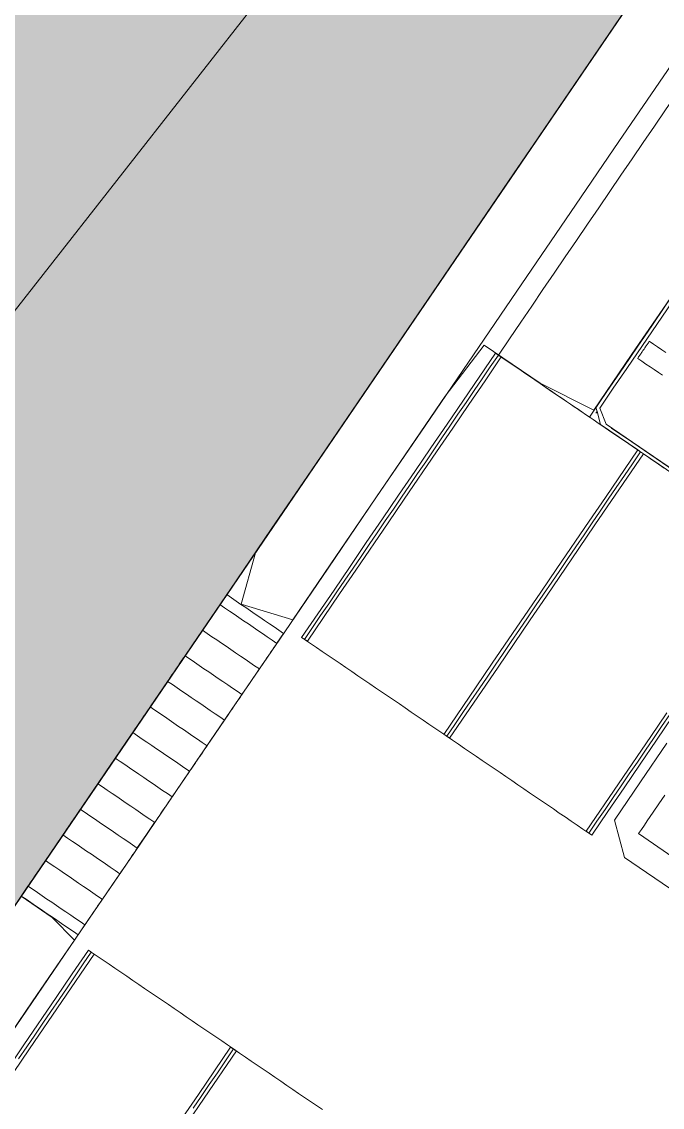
# Model space of a CAD drawing. Header units: millimetres. Extents: x -31757 to 121236, y -27283 to 63658.
# Drawn here: x 20179 to 29485, y 19997 to 35771 of the extents above; entities that cross this region are included whole.
import ezdxf

# ---------------------------------------------------------------- set-up
doc = ezdxf.new("R2010")
doc.units = ezdxf.units.MM
for name, color, linetype, lineweight in [('10_見えがかり', 7, 'Continuous', 13), ('11_見えがかり（家具）', 8, 'Continuous', 9), ('30_敷地・外構', 8, 'Continuous', 9)]:
    doc.layers.add(name, color=color, linetype=linetype, lineweight=lineweight)

msp = doc.modelspace()

# ---------------------------------------------------------------- hatches: boundary and pattern name
at = {"layer": '30_敷地・外構'}
for points in [[(76237, 56906), (43237, 56910), (13241, 12904), (13241, 12689), (8535, 3143), (7508, 600), (600, 600), (600, 6600), (3132, 6878), (4651, 9733), (7846, 15113), (9591, 17889), (15132, 25269), (23701, 36199), (24022, 37246), (24920, 38564), (24512, 38842), (24533, 38911), (22109, 41084), (34079, 57232), (31966, 58800), (76237, 58800)], [(13241, 12904), (13242, 907), (600, 908), (600, 58800), (83500, 58800), (83500, 903), (76239, 903), (76243, 56906), (43237, 56910)]]:
    msp.add_hatch(color=8, dxfattribs=at).paths.add_polyline_path(points)

# ---------------------------------------------------------------- linework, layer by layer
at = {"layer": '10_見えがかり'}
for points in [[(26895, 32927), (27449, 33739), (28002, 34551), (28556, 35363), (29110, 36176)], [(31923, 35827), (31813, 34999), (31259, 34187), (30706, 33375), (30152, 32563), (29598, 31750), (29045, 30938), (28491, 30126), (27709, 30517), (26897, 31071), (26330, 30329), (24669, 27892), (24116, 27080), (23365, 27306), (23573, 28053), (24127, 28865), (24681, 29677), (26895, 32927)], [(29129, 29550), (28589, 29918), (28538, 30105), (28522, 30083), (28537, 30106), (28522, 30164), (28926, 30757), (29128, 31054), (29331, 31351), (29533, 31647), (29938, 32241), (30140, 32538), (30342, 32835), (30544, 33131), (30747, 33428), (30949, 33725), (31151, 34022), (31354, 34318), (31556, 34615), (31758, 34912), (31960, 35209), (32164, 35425)], [(30143, 28966), (30118, 28936), (29251, 29527), (28962, 29724), (28672, 29921), (28576, 30155), (28773, 30444), (28970, 30733), (29561, 31600), (29758, 31889), (30349, 32756), (30546, 33045), (31137, 33912)], [(27083, 30942), (27090, 30937), (27097, 30932), (27111, 30923), (27117, 30918), (27124, 30914), (27145, 30900), (26910, 30555), (26676, 30211), (26441, 29867), (26206, 29522), (25737, 28834), (25502, 28490), (25033, 27801), (24798, 27457), (24564, 27112), (24329, 26768), (24246, 26824), (24716, 27513), (24950, 27857), (25185, 28202), (25420, 28546), (25654, 28890), (25889, 29234), (26124, 29579), (26358, 29923), (27062, 30956), (27083, 30942)], [(28747, 29868), (28746, 29867), (29042, 29664), (29933, 29058), (30073, 28906), (29776, 29109), (29212, 29493)], [(29176, 29515), (29183, 29510), (29211, 29492), (28507, 28459), (28272, 28114), (27803, 27426), (27568, 27082), (27333, 26737), (27099, 26393), (26395, 25360), (26381, 25369), (26374, 25374), (26367, 25379), (26347, 25393), (26340, 25398), (26333, 25402), (26326, 25407), (26312, 25416), (26781, 26105), (27016, 26449), (27720, 27482), (27955, 27826), (28424, 28515), (28659, 28859), (29128, 29548), (29176, 29515)], [(23161, 27446), (23569, 28045)], [(22953, 27146), (22974, 27177), (22995, 27208), (23016, 27239), (23037, 27270), (23059, 27301), (23127, 27254), (23196, 27207), (23265, 27160), (23403, 27067), (23472, 27020), (23541, 26973), (23609, 26926), (23678, 26879), (23747, 26832), (23816, 26785), (23885, 26738), (23864, 26707), (23843, 26676), (23821, 26645), (23800, 26614), (23779, 26583), (23758, 26552), (23737, 26521), (23716, 26490), (23695, 26459), (23674, 26428), (23653, 26397), (23631, 26366), (23563, 26413), (23494, 26460), (23425, 26507), (23356, 26554), (23287, 26601), (23218, 26648), (23149, 26695), (23081, 26742), (23012, 26789), (22943, 26835), (22874, 26882), (22805, 26929), (22826, 26960), (22847, 26991), (22868, 27022), (22890, 27053), (22911, 27084), (22953, 27146)], [(23060, 27303), (23157, 27446), (23226, 27399), (23295, 27352), (23364, 27305), (23433, 27258), (23501, 27211), (23570, 27164), (23639, 27117), (23708, 27070), (23777, 27023), (23846, 26976), (23915, 26930), (23983, 26883), (23886, 26740)], [(22553, 26559), (22660, 26716), (22804, 26928)], [(22425, 26372), (22446, 26403), (22467, 26434), (22488, 26465), (22531, 26527), (22552, 26558), (22689, 26464), (22758, 26417), (22827, 26370), (22896, 26323), (22965, 26276), (23034, 26229), (23103, 26182), (23171, 26135), (23240, 26088), (23309, 26041), (23378, 25994), (23357, 25963), (23336, 25932), (23315, 25901), (23293, 25870), (23272, 25839), (23251, 25808), (23230, 25777), (23209, 25746), (23188, 25715), (23167, 25684), (23146, 25653), (23124, 25622), (23056, 25669), (22987, 25716), (22918, 25763), (22849, 25810), (22780, 25857), (22711, 25904), (22642, 25951), (22574, 25998), (22505, 26045), (22436, 26092), (22367, 26139), (22298, 26186), (22319, 26217), (22362, 26279), (22383, 26310), (22404, 26341), (22425, 26372)], [(23630, 26364), (23486, 26153), (23379, 25996)], [(22046, 25815), (22297, 26184)], [(21897, 25597), (21918, 25628), (21939, 25659), (21960, 25690), (21981, 25721), (22024, 25783), (22045, 25814), (22114, 25767), (22251, 25673), (22320, 25626), (22389, 25579), (22458, 25532), (22527, 25485), (22596, 25438), (22664, 25391), (22733, 25344), (22802, 25298), (22871, 25251), (22829, 25189), (22808, 25158), (22765, 25096), (22744, 25065), (22723, 25034), (22702, 25003), (22660, 24941), (22639, 24910), (22618, 24879), (22549, 24926), (22480, 24973), (22411, 25020), (22273, 25113), (22204, 25160), (22136, 25207), (22067, 25254), (21998, 25301), (21929, 25348), (21791, 25442), (21834, 25504), (21855, 25535), (21876, 25566), (21897, 25597)], [(29634, 25673), (29399, 25329), (29164, 24985), (28930, 24641), (28695, 24296), (28460, 23952), (28447, 23961), (28440, 23966), (28433, 23971), (28426, 23975), (28405, 23990), (28399, 23994), (28392, 23999), (28378, 24008), (28847, 24697), (29317, 25385), (29551, 25730)], [(23123, 25621), (22988, 25423), (22872, 25252)], [(21539, 25072), (21665, 25256), (21790, 25440)], [(21411, 24884), (21432, 24915), (21453, 24946), (21474, 24977), (21496, 25008), (21517, 25039), (21538, 25070), (21607, 25023), (21676, 24976), (21744, 24929), (21882, 24835), (21951, 24789), (22020, 24742), (22089, 24695), (22158, 24648), (22226, 24601), (22295, 24554), (22364, 24507), (22343, 24476), (22322, 24445), (22301, 24414), (22280, 24383), (22259, 24352), (22216, 24290), (22195, 24259), (22174, 24228), (22153, 24197), (22132, 24166), (22111, 24135), (22042, 24182), (21973, 24229), (21835, 24323), (21766, 24370), (21698, 24417), (21629, 24464), (21560, 24511), (21491, 24558), (21422, 24604), (21353, 24651), (21284, 24698), (21306, 24729), (21327, 24760), (21348, 24791), (21369, 24822), (21390, 24853), (21411, 24884)], [(22616, 24877), (22491, 24693), (22365, 24509)], [(21032, 24328), (21167, 24526), (21283, 24697)], [(20904, 24141), (20925, 24172), (20946, 24203), (20968, 24234), (20989, 24265), (21010, 24295), (21031, 24326), (21100, 24280), (21169, 24233), (21238, 24186), (21306, 24139), (21513, 23998), (21582, 23951), (21651, 23904), (21720, 23857), (21788, 23810), (21857, 23763), (21836, 23732), (21815, 23701), (21794, 23670), (21773, 23639), (21752, 23608), (21731, 23577), (21709, 23546), (21646, 23453), (21625, 23422), (21604, 23391), (21535, 23438), (21466, 23485), (21397, 23532), (21260, 23626), (21191, 23673), (21122, 23720), (21053, 23767), (20984, 23814), (20915, 23861), (20846, 23908), (20777, 23955), (20799, 23986), (20820, 24017), (20841, 24048), (20862, 24079), (20883, 24110), (20904, 24141)], [(22110, 24133), (21993, 23963), (21858, 23765)], [(20525, 23584), (20670, 23796), (20776, 23953)], [(20376, 23366), (20397, 23397), (20418, 23428), (20440, 23459), (20482, 23521), (20503, 23552), (20524, 23583), (20593, 23536), (20662, 23489), (20731, 23442), (20799, 23395), (20868, 23348), (20937, 23301), (21006, 23254), (21075, 23207), (21144, 23160), (21213, 23113), (21281, 23067), (21350, 23020), (21329, 22989), (21308, 22958), (21287, 22927), (21266, 22896), (21245, 22865), (21224, 22834), (21203, 22803), (21181, 22772), (21160, 22741), (21139, 22710), (21118, 22679), (21097, 22648), (21028, 22695), (20959, 22742), (20890, 22789), (20821, 22835), (20753, 22882), (20615, 22976), (20546, 23023), (20477, 23070), (20408, 23117), (20271, 23211), (20292, 23242), (20313, 23273), (20334, 23304), (20355, 23335), (20376, 23366)], [(21603, 23390), (21496, 23233), (21351, 23021)], [(21096, 22646), (20998, 22503), (20929, 22550), (20792, 22644), (20723, 22691), (20654, 22738), (20585, 22785), (20516, 22832), (20447, 22879), (20379, 22926), (20310, 22972), (20241, 23019), (20172, 23066), (20269, 23209)], [(20173, 23064), (20622, 22757), (20944, 22427), (20637, 21977), (20331, 21528), (20025, 21078), (19718, 20629), (19412, 20179), (19106, 19730), (18799, 19280), (18493, 18831), (17880, 17932), (17574, 17482), (17267, 17033), (16961, 16583), (16654, 16134), (16348, 15684), (16042, 15235), (15735, 14785), (15429, 14336), (15123, 13886), (14816, 13437), (14510, 12987), (14009, 12905)], [(19975, 20558), (20210, 20903), (20679, 21591), (20914, 21935), (21149, 22280), (21162, 22270)], [(21162, 22270), (21169, 22266), (21176, 22261), (21183, 22256), (21190, 22252), (21231, 22223), (20293, 20846), (20058, 20502)], [(22510, 19839), (22745, 20183), (23214, 20872), (23221, 20867), (23228, 20862)], [(23228, 20862), (23242, 20853), (23249, 20848), (23256, 20844), (23263, 20839), (23269, 20834), (23276, 20829), (23283, 20825), (23290, 20820), (23297, 20815), (22828, 20127), (22593, 19782)]]:
    msp.add_lwpolyline(points, dxfattribs=at)
at = {"layer": '11_見えがかり（家具）'}
for points in [[(29436, 24407), (29478, 24469), (29520, 24530)], [(29781, 23536), (29140, 23973), (29182, 24035), (29225, 24097), (29267, 24159), (29309, 24221), (29351, 24283), (29436, 24407)]]:
    msp.add_lwpolyline(points, dxfattribs=at)
at = {"layer": '30_敷地・外構'}
for points in [[(76237, 56906), (43237, 56910), (13241, 12904), (13241, 12689), (8535, 3143), (7508, 600), (600, 600), (600, 6600), (3132, 6878), (4651, 9733), (7846, 15113), (9591, 17889), (15132, 25269), (23701, 36199), (24022, 37246), (24920, 38564), (24512, 38842), (24533, 38911), (22109, 41084), (34079, 57232), (31966, 58800), (76237, 58800), (76237, 56906)], [(13241, 12904), (13242, 907), (600, 908), (600, 58800), (83500, 58800), (83500, 903), (76239, 903), (76243, 56906), (43237, 56910), (13241, 12904)], [(76240, 56903), (76236, 900), (13245, 904), (13244, 12903), (43238, 56907), (76240, 56903)], [(19581, 22199), (20285, 23232), (20989, 24265), (21693, 25297), (22397, 26330), (23101, 27363), (23805, 28396), (24509, 29429), (25213, 30462), (25917, 31495), (26621, 32528), (27325, 33560), (28029, 34593), (28733, 35626), (29437, 36659)], [(30263, 36096), (29559, 35063), (28855, 34030), (28151, 32997), (27447, 31964), (26743, 30931), (26039, 29899), (25335, 28866), (24631, 27833), (23927, 26800), (23223, 25767), (22519, 24734), (21815, 23701), (21111, 22668), (20407, 21636), (19703, 20603)], [(27104, 30928), (27266, 31165), (27428, 31403), (27589, 31640), (27751, 31878), (27913, 32116), (28075, 32353), (28237, 32591), (28399, 32828), (28561, 33066), (28723, 33303), (28885, 33541), (29047, 33779), (29209, 34016), (29371, 34254), (29533, 34491), (29695, 34729), (29856, 34966), (30018, 35204), (30180, 35441), (30342, 35679), (30504, 35917)], [(29559, 31690), (29397, 31452), (29235, 31214), (29074, 30977), (28912, 30739), (28750, 30502), (28588, 30264), (28426, 30027), (28371, 30064), (28316, 30102), (28261, 30139), (28205, 30177), (28150, 30214), (28095, 30252), (28040, 30289), (27985, 30327), (27930, 30365), (27875, 30402), (27820, 30440), (27765, 30477), (27710, 30515), (27655, 30552), (27600, 30590), (27544, 30627), (27489, 30665), (27434, 30702), (27379, 30740), (27324, 30778), (27269, 30815), (27214, 30853), (27159, 30890), (27104, 30928)], [(29128, 30879), (29135, 30890), (29142, 30900), (29149, 30910), (29156, 30921), (29163, 30931), (29170, 30941), (29177, 30952), (29184, 30962), (29191, 30972), (29198, 30983), (29205, 30993), (29212, 31003), (29220, 31014), (29227, 31024), (29234, 31034), (29241, 31045), (29248, 31055), (29255, 31065), (29262, 31075), (29269, 31086), (29276, 31096), (29283, 31106), (29290, 31117), (29297, 31127), (29357, 31086), (29417, 31045), (29478, 31004), (29538, 30963)], [(24288, 26796), (24405, 26968), (24522, 27141), (24640, 27313), (24757, 27485), (24874, 27657), (24992, 27829), (25109, 28001), (25226, 28173), (25344, 28346), (25461, 28518), (25578, 28690), (25696, 28862), (25813, 29034), (25930, 29206), (26048, 29378), (26165, 29551), (26282, 29723), (26400, 29895), (26517, 30067), (26634, 30239), (26752, 30411), (26869, 30583), (26986, 30756), (27104, 30928), (27190, 30869), (27276, 30810), (27362, 30752), (27448, 30693), (27534, 30634), (27620, 30576), (27706, 30517), (27792, 30458), (27878, 30400), (27964, 30341), (28051, 30282), (28137, 30224), (28223, 30165), (28309, 30106), (28395, 30048), (28481, 29989), (28567, 29930), (28653, 29872), (28739, 29813), (28825, 29754), (28911, 29696), (28997, 29637), (29083, 29578), (29169, 29520), (29052, 29348), (28935, 29175), (28817, 29003), (28700, 28831), (28583, 28659), (28465, 28487), (28348, 28315), (28231, 28143), (28113, 27970), (27996, 27798), (27879, 27626), (27761, 27454), (27644, 27282), (27527, 27110), (27409, 26938), (27292, 26765), (27175, 26593), (27057, 26421), (26940, 26249), (26823, 26077), (26705, 25905), (26588, 25732), (26471, 25560), (26353, 25388), (26267, 25447), (26181, 25506), (26095, 25564), (26009, 25623), (25923, 25682), (25837, 25740), (25751, 25799), (25665, 25858), (25579, 25916), (25493, 25975), (25407, 26034), (25321, 26092), (25234, 26151), (25148, 26210), (25062, 26268), (24976, 26327), (24890, 26386), (24804, 26444), (24718, 26503), (24632, 26562), (24546, 26620), (24460, 26679), (24374, 26738), (24288, 26796)], [(29489, 30633), (29429, 30674), (29369, 30715), (29309, 30756), (29248, 30797), (29188, 30838), (29128, 30879)], [(26353, 25388), (26471, 25560), (26588, 25732), (26705, 25905), (26823, 26077), (26940, 26249), (27057, 26421), (27175, 26593), (27292, 26765), (27409, 26938), (27527, 27110), (27644, 27282), (27761, 27454), (27879, 27626), (27996, 27798), (28113, 27970), (28231, 28143), (28348, 28315), (28465, 28487), (28583, 28659), (28700, 28831), (28817, 29003), (28935, 29175), (29052, 29348), (29169, 29520), (29256, 29461), (29342, 29402), (29428, 29344), (29514, 29285)], [(29593, 25702), (29475, 25529), (29358, 25357), (29241, 25185), (29123, 25013), (29006, 24841), (28889, 24669), (28771, 24497), (28654, 24324), (28536, 24152), (28419, 23980), (28333, 24039), (28247, 24097), (28161, 24156), (28075, 24215), (27989, 24273), (27903, 24332), (27817, 24391), (27731, 24449), (27644, 24508), (27558, 24567), (27472, 24626), (27386, 24684), (27300, 24743), (27214, 24802), (27128, 24860), (27042, 24919), (26956, 24978), (26870, 25036), (26784, 25095), (26698, 25154), (26612, 25212), (26526, 25271), (26439, 25330), (26353, 25388)], [(29696, 23110), (28936, 23628), (28790, 24169), (29171, 24728), (29552, 25288)], [(20134, 20702), (20251, 20874), (20369, 21047), (20486, 21219), (20603, 21391), (20721, 21563), (20838, 21735), (20955, 21907), (21073, 22079), (21190, 22252), (21276, 22193), (21362, 22134), (21448, 22076), (21534, 22017), (21620, 21958), (21706, 21900), (21792, 21841), (21879, 21782), (21965, 21724), (22051, 21665), (22137, 21606), (22223, 21548), (22309, 21489), (22395, 21430), (22481, 21372), (22567, 21313), (22653, 21254), (22739, 21196), (22825, 21137), (22911, 21078), (22997, 21020), (23084, 20961), (23170, 20902), (23256, 20844), (23138, 20671), (23021, 20499), (22904, 20327), (22786, 20155), (22669, 19983)], [(22669, 19983), (22786, 20155), (22904, 20327), (23021, 20499), (23138, 20671), (23256, 20844), (23342, 20785), (23428, 20726), (23514, 20667), (23600, 20609), (23686, 20550), (23772, 20491), (23858, 20433), (23944, 20374), (24030, 20315), (24116, 20257), (24202, 20198), (24289, 20139), (24375, 20081), (24461, 20022), (24547, 19963)]]:
    msp.add_lwpolyline(points, dxfattribs=at)

doc.saveas('drawing.dxf')
